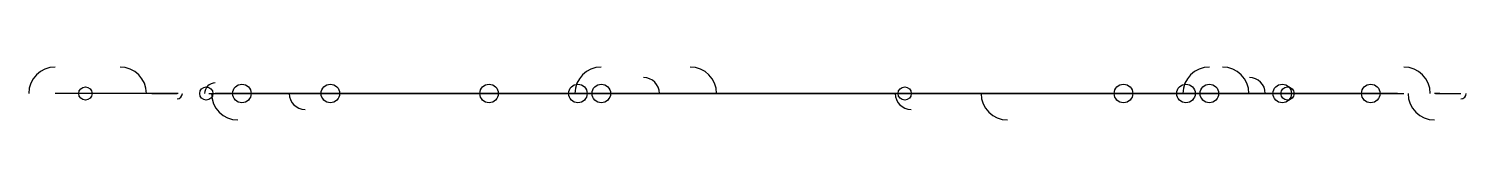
# Model space of a CAD drawing. Header units: millimetres. Extents: x 18 to 290, y -42 to -32.
import ezdxf

# ---------------------------------------------------------------- set-up
doc = ezdxf.new("R2010")
doc.units = ezdxf.units.MM
doc.layers.add('f', color=7, linetype='CONTINUOUS')

msp = doc.modelspace()

# ---------------------------------------------------------------- linework, layer by layer
at = {"layer": 'f'}
for p, q in [((18.13, -37, 25.26), (18.13, -37, 345.26)), ((35.39, -37, 350.26), (23.13, -37, 350.26)), ((46.39, -37, 20.26), (23.13, -37, 20.26)), ((40.39, -37, 355.26), (40.39, -37, 374.76)), ((41.39, -37, 375.76), (46.19, -37, 375.76)), ((47.19, -37, 374.76), (47.19, -37, 371.26)), ((51.39, -37, -17.74), (51.39, -37, -9.74)), ((51.39, -37, -9.74), (51.39, -37, 15.26)), ((52.19, -37, 366.26), (278.19, -37, 366.26)), ((52.69, -37, 175.54), (52.69, -37, 58.76)), ((52.69, -37, 289.26), (52.69, -37, 206.26)), ((276.99, -37, -19.74), (53.39, -37, -19.74)), ((116.41, -37, 180.54), (57.69, -37, 180.54)), ((57.69, -37, 53.76), (143.23, -37, 53.76)), ((243.89, -37, 201.26), (57.69, -37, 201.26)), ((83.89, -37, 294.26), (57.69, -37, 294.26)), ((67.39, -37, 16.26), (67.39, -37, 2.26)), ((134.39, -37, 19.26), (70.39, -37, 19.26)), ((70.39, -37, -0.74), (134.39, -37, -0.74)), ((83.89, -37, 294.26), (108.89, -37, 294.26)), ((223.89, -37, 294.26), (108.89, -37, 294.26)), ((121.41, -37, 168.76), (121.41, -37, 175.54)), ((143.23, -37, 163.76), (126.41, -37, 163.76)), ((137.39, -37, 16.26), (137.39, -37, 2.26)), ((148.23, -37, 58.76), (148.23, -37, 158.76)), ((181.99, -37, 16.26), (181.99, -37, 2.26)), ((184.99, -37, -0.74), (248.99, -37, -0.74)), ((248.99, -37, 19.26), (184.99, -37, 19.26)), ((198.23, -37, 175.54), (198.23, -37, 58.76)), ((231.41, -37, 180.54), (203.23, -37, 180.54)), ((203.23, -37, 53.76), (243.89, -37, 53.76)), ((223.89, -37, 294.26), (243.89, -37, 294.26)), ((236.41, -37, 168.76), (236.41, -37, 175.54)), ((243.89, -37, 163.76), (241.41, -37, 163.76)), ((248.89, -37, 58.76), (248.89, -37, 158.76)), ((248.89, -37, 206.26), (248.89, -37, 289.26)), ((251.99, -37, 2.26), (251.99, -37, 16.26)), ((278.99, -37, -17.74), (278.99, -37, 342.26)), ((283.19, -37, 371.26), (283.19, -37, 374.76)), ((284.99, -37, 347.26), (283.99, -37, 347.26)), ((284.19, -37, 375.76), (288.99, -37, 375.76)), ((289.99, -37, 374.76), (289.99, -37, 352.26))]:
    msp.add_line(p, q, dxfattribs=at)
for centre, radius in [((58.44, -37, 3.26), 1.75), ((75.17, -37, 354.26), 1.75), ((105.19, -37, 354.26), 1.75), ((121.99, -37, 332.26), 1.75), ((121.99, -37, 317.26), 1.75), ((126.41, -37, 49.24), 1.75), ((126.41, -37, 170.54), 1.75), ((225.17, -37, 354.26), 1.75), ((236.99, -37, 317.26), 1.75), ((236.99, -37, 332.26), 1.75), ((241.41, -37, 49.24), 1.75), ((241.41, -37, 170.54), 1.75), ((255.19, -37, 354.26), 1.75), ((271.94, -37, 3.26), 1.75), ((28.85, -37, 52.67), 1.25), ((28.85, -37, 177.13), 1.25), ((51.71, -37, 334.61), 1.25), ((183.79, -37, 177.13), 1.25), ((183.79, -37, 334.61), 1.25), ((183.79, -37, 52.67), 1.25), ((256.18, -37, 334.61), 1.25), ((256.18, -37, 177.13), 1.25), ((256.18, -37, 52.67), 1.25)]:
    msp.add_circle(centre, radius, dxfattribs=at)
for centre, radius, start, end in [((23.13, -37, 25.26), 5, 90, 180), ((35.39, -37, 355.26), 5, 0, 90), ((126.41, -37, 168.76), 5, 90, 180), ((143.23, -37, 58.76), 5, 0, 90), ((241.41, -37, 168.76), 5, 90, 180), ((243.89, -37, 58.76), 5, 0, 90), ((243.89, -37, 206.26), 5, 0, 90), ((278.19, -37, 371.26), 5, 0, 90), ((53.39, -37, -17.74), 2, 90, 180), ((134.39, -37, 2.26), 3, 0, 90), ((248.99, -37, 2.26), 3, 0, 90), ((23.13, -37, 345.26), 0.000000219, 180, -90), ((41.39, -37, 374.76), 0.000000044, 180, -90), ((46.19, -37, 374.76), 1, -90, 0), ((46.39, -37, 15.26), 0.000000219, -90, 0), ((52.19, -37, 371.26), 0.000000219, 90, 180), ((57.69, -37, 175.54), 5, 180, -90), ((57.69, -37, 289.26), 5, 180, -90), ((57.69, -37, 58.76), 0.000000219, 90, 180), ((57.69, -37, 206.26), 0.000000219, 90, 180), ((70.39, -37, 16.26), 3, 180, -90), ((70.39, -37, 2.26), 0.000000131, 90, 180), ((116.41, -37, 175.54), 0.000000219, -90, 0), ((134.39, -37, 16.26), 0.000000131, -90, 0), ((143.23, -37, 158.76), 0.000000219, -90, 0), ((184.99, -37, 16.26), 3, 180, -90), ((184.99, -37, 2.26), 0.000000131, 90, 180), ((203.23, -37, 175.54), 5, 180, -90), ((203.23, -37, 58.76), 0.000000219, 90, 180), ((231.41, -37, 175.54), 0.000000219, -90, 0), ((243.89, -37, 158.76), 0.000000219, -90, 0), ((243.89, -37, 289.26), 0.000000219, -90, 0), ((248.99, -37, 16.26), 0.000000131, -90, 0), ((276.99, -37, -17.74), 0.000000087, 0, 90), ((283.99, -37, 342.26), 5, 180, -90), ((284.19, -37, 374.76), 0.000000044, 180, -90), ((284.99, -37, 352.26), 0.000000219, 0, 90), ((288.99, -37, 374.76), 1, -90, 0)]:
    msp.add_arc(centre, radius, start, end, dxfattribs=at)

doc.saveas('drawing.dxf')
